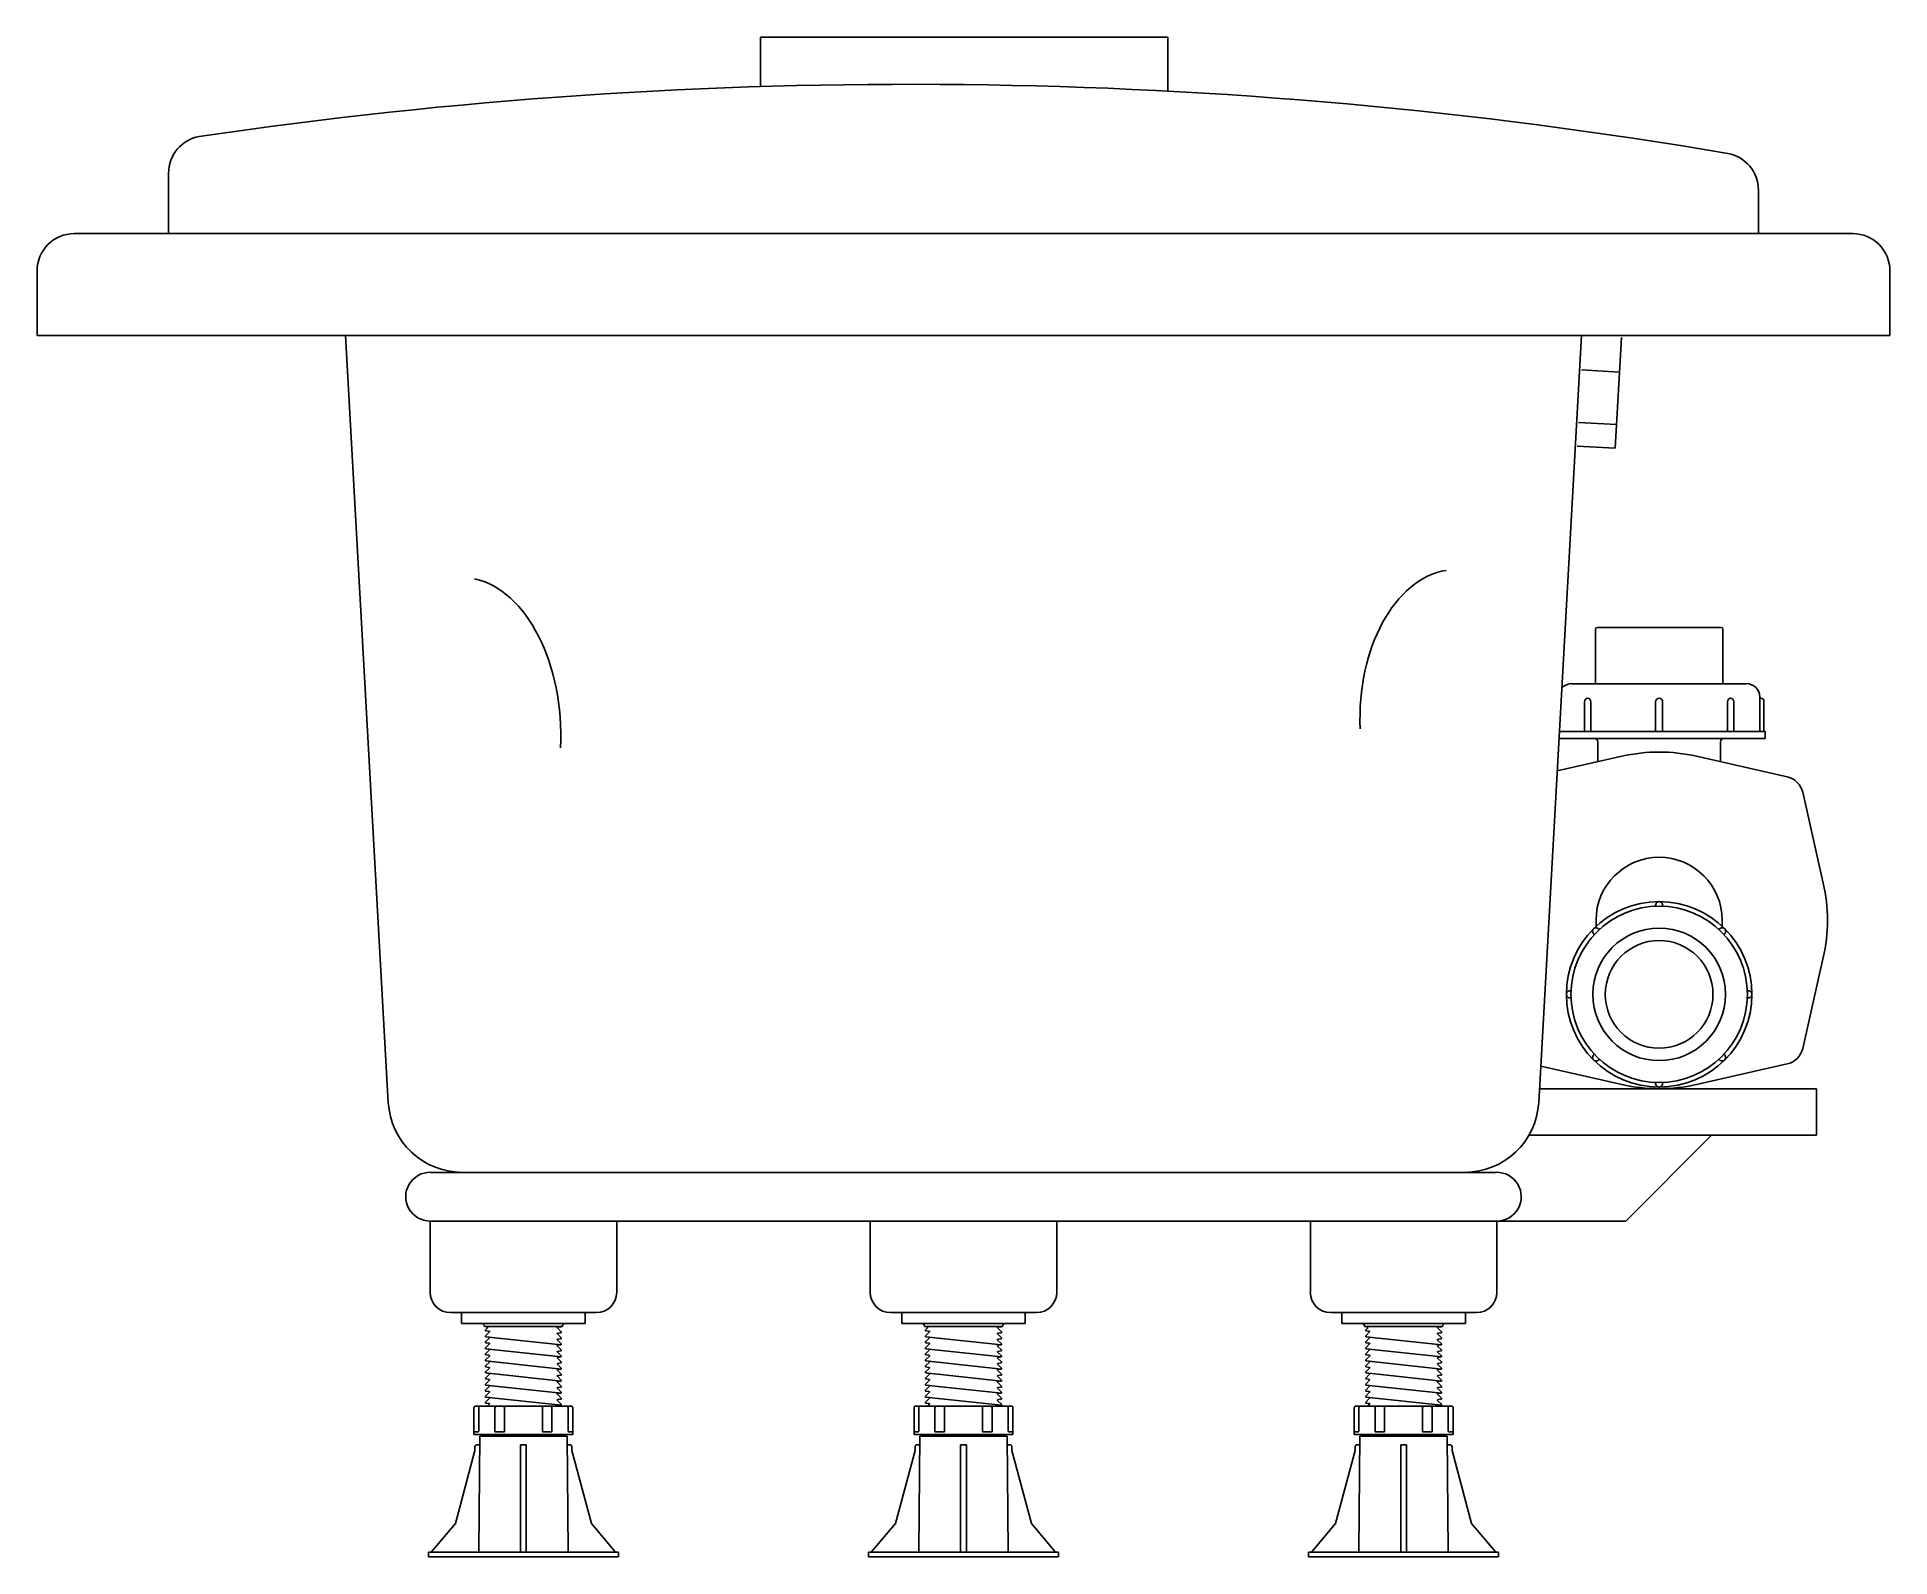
# Model space of a CAD drawing. Header units: millimetres. Extents: x -1264.846 to -1263.936, y 2243.988 to 2244.735.
import ezdxf

# ---------------------------------------------------------------- set-up
doc = ezdxf.new("R2010")
doc.units = ezdxf.units.MM
doc.layers.add('jacuzzi', color=1, linetype='Continuous')

msp = doc.modelspace()

# ---------------------------------------------------------------- linework, layer by layer
at = {"layer": 'jacuzzi'}
for p, q in [((-1264.49058, 2244.7349), (-1264.29048, 2244.7349)), ((-1264.49058, 2244.71054), (-1264.49058, 2244.7349)), ((-1264.29048, 2244.70832), (-1264.29048, 2244.7349)), ((-1264.78146, 2244.63829), (-1264.78146, 2244.668)), ((-1264.00025, 2244.63829), (-1264.00025, 2244.65968)), ((-1264.82779, 2244.63829), (-1263.95393, 2244.63829)), ((-1264.8461, 2244.58826), (-1264.8461, 2244.61998)), ((-1263.93562, 2244.58826), (-1263.93562, 2244.61998)), ((-1264.8461, 2244.58826), (-1263.93562, 2244.58826)), ((-1264.69452, 2244.58826), (-1264.67351, 2244.21136)), ((-1264.0872, 2244.58826), (-1264.1082, 2244.21136)), ((-1264.07058, 2244.53278), (-1264.06753, 2244.58721)), ((-1264.08718, 2244.5713), (-1264.06848, 2244.57025)), ((-1264.08863, 2244.5455), (-1264.06993, 2244.54445)), ((-1264.08929, 2244.53383), (-1264.07058, 2244.53278)), ((-1264.08035, 2244.41711), (-1264.08035, 2244.44394)), ((-1264.07956, 2244.44474), (-1264.04903, 2244.44474)), ((-1264.0185, 2244.44474), (-1264.04903, 2244.44474)), ((-1264.01771, 2244.41711), (-1264.01771, 2244.44394)), ((-1264.00616, 2244.41711), (-1264.09212, 2244.41711)), ((-1263.9996, 2244.41056), (-1263.9996, 2244.39443)), ((-1263.99908, 2244.40994), (-1263.99919, 2244.40994)), ((-1264.08572, 2244.3936), (-1264.08572, 2244.40822)), ((-1264.08259, 2244.3936), (-1264.08259, 2244.40822)), ((-1264.05075, 2244.3936), (-1264.05075, 2244.40822)), ((-1264.04731, 2244.3936), (-1264.04731, 2244.40822)), ((-1264.01547, 2244.3936), (-1264.01547, 2244.40822)), ((-1264.01234, 2244.3936), (-1264.01234, 2244.40822)), ((-1263.99752, 2244.40837), (-1263.99752, 2244.3936)), ((-1263.997, 2244.3936), (-1264.09805, 2244.3936)), ((-1263.997, 2244.3936), (-1263.997, 2244.39016)), ((-1263.997, 2244.39016), (-1264.09824, 2244.39016)), ((-1264.07916, 2244.37878), (-1264.07916, 2244.38858)), ((-1264.0189, 2244.37878), (-1264.0189, 2244.38858)), ((-1264.06735, 2244.38146), (-1264.09913, 2244.37424)), ((-1263.98607, 2244.37132), (-1264.03071, 2244.38146)), ((-1263.96836, 2244.31911), (-1263.9785, 2244.36375)), ((-1264.08004, 2244.30079), (-1264.08004, 2244.29782)), ((-1264.01802, 2244.30079), (-1264.01802, 2244.29782)), ((-1263.9785, 2244.23783), (-1263.96836, 2244.28247)), ((-1264.10721, 2244.22917), (-1264.06735, 2244.22012)), ((-1264.03071, 2244.22012), (-1263.98607, 2244.23026)), ((-1264.10769, 2244.21807), (-1263.97169, 2244.21807)), ((-1263.97169, 2244.19518), (-1263.97169, 2244.21807)), ((-1264.11302, 2244.19518), (-1263.97169, 2244.19518)), ((-1264.02326, 2244.19518), (-1264.0654, 2244.15303)), ((-1264.12907, 2244.17696), (-1264.65265, 2244.17696)), ((-1264.0654, 2244.15303), (-1264.65296, 2244.15303)), ((-1264.65296, 2244.15303), (-1264.65296, 2244.11802)), ((-1264.56128, 2244.15303), (-1264.56128, 2244.11802)), ((-1264.4367, 2244.15303), (-1264.4367, 2244.11802)), ((-1264.34502, 2244.15303), (-1264.34502, 2244.11802)), ((-1264.22043, 2244.15303), (-1264.22043, 2244.11802)), ((-1264.12876, 2244.15303), (-1264.12876, 2244.11802)), ((-1264.57129, 2244.10801), (-1264.64295, 2244.10801)), ((-1264.63747, 2244.10801), (-1264.63747, 2244.10267)), ((-1264.63747, 2244.10267), (-1264.57677, 2244.10267)), ((-1264.58915, 2244.10127), (-1264.62626, 2244.10127)), ((-1264.62494, 2244.10042), (-1264.62573, 2244.09962)), ((-1264.62573, 2244.09962), (-1264.62573, 2244.09914)), ((-1264.59041, 2244.10049), (-1264.58851, 2244.09859)), ((-1264.58851, 2244.10108), (-1264.59028, 2244.10086)), ((-1264.58798, 2244.10127), (-1264.58915, 2244.10127)), ((-1264.58851, 2244.10127), (-1264.58851, 2244.10108)), ((-1264.58798, 2244.1022), (-1264.58798, 2244.1022)), ((-1264.57677, 2244.10801), (-1264.57677, 2244.10267)), ((-1264.35502, 2244.10801), (-1264.42669, 2244.10801)), ((-1264.42121, 2244.10801), (-1264.42121, 2244.10267)), ((-1264.42121, 2244.10267), (-1264.36051, 2244.10267)), ((-1264.37289, 2244.10127), (-1264.41, 2244.10127)), ((-1264.40868, 2244.10042), (-1264.40947, 2244.09962)), ((-1264.40947, 2244.09962), (-1264.40947, 2244.09914)), ((-1264.37415, 2244.10049), (-1264.37224, 2244.09859)), ((-1264.37224, 2244.10108), (-1264.37402, 2244.10086)), ((-1264.37171, 2244.10127), (-1264.37289, 2244.10127)), ((-1264.37224, 2244.10127), (-1264.37224, 2244.10108)), ((-1264.37171, 2244.1022), (-1264.37171, 2244.1022)), ((-1264.36051, 2244.10801), (-1264.36051, 2244.10267)), ((-1264.13876, 2244.10801), (-1264.21043, 2244.10801)), ((-1264.20495, 2244.10801), (-1264.20495, 2244.10267)), ((-1264.20495, 2244.10267), (-1264.14425, 2244.10267)), ((-1264.15663, 2244.10127), (-1264.19374, 2244.10127)), ((-1264.19242, 2244.10042), (-1264.19321, 2244.09962)), ((-1264.19321, 2244.09962), (-1264.19321, 2244.09914)), ((-1264.15788, 2244.10049), (-1264.15598, 2244.09859)), ((-1264.15598, 2244.10108), (-1264.15776, 2244.10086)), ((-1264.15545, 2244.10127), (-1264.15663, 2244.10127)), ((-1264.15598, 2244.10127), (-1264.15598, 2244.10108)), ((-1264.15545, 2244.1022), (-1264.15545, 2244.1022)), ((-1264.14425, 2244.10801), (-1264.14425, 2244.10267)), ((-1264.62573, 2244.09914), (-1264.62396, 2244.09892)), ((-1264.62383, 2244.09856), (-1264.62573, 2244.09666)), ((-1264.62573, 2244.09666), (-1264.62573, 2244.09617)), ((-1264.62573, 2244.09617), (-1264.62396, 2244.09596)), ((-1264.58851, 2244.09218), (-1264.62573, 2244.09617)), ((-1264.62383, 2244.09559), (-1264.62573, 2244.09369)), ((-1264.62573, 2244.09369), (-1264.62573, 2244.09321)), ((-1264.62573, 2244.09321), (-1264.62396, 2244.09299)), ((-1264.62383, 2244.09263), (-1264.62573, 2244.09073)), ((-1264.62573, 2244.09073), (-1264.62573, 2244.09024)), ((-1264.62573, 2244.09024), (-1264.62396, 2244.09002)), ((-1264.58851, 2244.08624), (-1264.62573, 2244.09024)), ((-1264.59041, 2244.09753), (-1264.58851, 2244.09563)), ((-1264.59041, 2244.09456), (-1264.58851, 2244.09266)), ((-1264.59041, 2244.0916), (-1264.58851, 2244.08969)), ((-1264.58851, 2244.09811), (-1264.59028, 2244.09789)), ((-1264.58851, 2244.09514), (-1264.59028, 2244.09492)), ((-1264.58851, 2244.09218), (-1264.59028, 2244.09196)), ((-1264.58851, 2244.09859), (-1264.58851, 2244.09811)), ((-1264.58851, 2244.09563), (-1264.58851, 2244.09514)), ((-1264.58851, 2244.09266), (-1264.58851, 2244.09218)), ((-1264.58798, 2244.09627), (-1264.58798, 2244.09627)), ((-1264.40947, 2244.09914), (-1264.4077, 2244.09892)), ((-1264.40757, 2244.09856), (-1264.40947, 2244.09666)), ((-1264.40947, 2244.09666), (-1264.40947, 2244.09617)), ((-1264.40947, 2244.09617), (-1264.4077, 2244.09596)), ((-1264.37224, 2244.09218), (-1264.40947, 2244.09617)), ((-1264.40757, 2244.09559), (-1264.40947, 2244.09369)), ((-1264.40947, 2244.09369), (-1264.40947, 2244.09321)), ((-1264.40947, 2244.09321), (-1264.4077, 2244.09299)), ((-1264.40757, 2244.09263), (-1264.40947, 2244.09073)), ((-1264.40947, 2244.09073), (-1264.40947, 2244.09024)), ((-1264.40947, 2244.09024), (-1264.4077, 2244.09002)), ((-1264.37224, 2244.08624), (-1264.40947, 2244.09024)), ((-1264.37415, 2244.09753), (-1264.37224, 2244.09563)), ((-1264.37415, 2244.09456), (-1264.37224, 2244.09266)), ((-1264.37415, 2244.0916), (-1264.37224, 2244.08969)), ((-1264.37224, 2244.09811), (-1264.37402, 2244.09789)), ((-1264.37224, 2244.09514), (-1264.37402, 2244.09492)), ((-1264.37224, 2244.09218), (-1264.37402, 2244.09196)), ((-1264.37224, 2244.09859), (-1264.37224, 2244.09811)), ((-1264.37224, 2244.09563), (-1264.37224, 2244.09514)), ((-1264.37224, 2244.09266), (-1264.37224, 2244.09218)), ((-1264.37171, 2244.09627), (-1264.37171, 2244.09627)), ((-1264.19321, 2244.09914), (-1264.19143, 2244.09892)), ((-1264.19131, 2244.09856), (-1264.19321, 2244.09666)), ((-1264.19321, 2244.09666), (-1264.19321, 2244.09617)), ((-1264.19321, 2244.09617), (-1264.19143, 2244.09596)), ((-1264.15598, 2244.09218), (-1264.19321, 2244.09617)), ((-1264.19131, 2244.09559), (-1264.19321, 2244.09369)), ((-1264.19321, 2244.09369), (-1264.19321, 2244.09321)), ((-1264.19321, 2244.09321), (-1264.19143, 2244.09299)), ((-1264.19131, 2244.09263), (-1264.19321, 2244.09073)), ((-1264.19321, 2244.09073), (-1264.19321, 2244.09024)), ((-1264.19321, 2244.09024), (-1264.19143, 2244.09002)), ((-1264.15598, 2244.08624), (-1264.19321, 2244.09024)), ((-1264.15788, 2244.09753), (-1264.15598, 2244.09563)), ((-1264.15788, 2244.09456), (-1264.15598, 2244.09266)), ((-1264.15788, 2244.0916), (-1264.15598, 2244.08969)), ((-1264.15598, 2244.09811), (-1264.15776, 2244.09789)), ((-1264.15598, 2244.09514), (-1264.15776, 2244.09492)), ((-1264.15598, 2244.09218), (-1264.15776, 2244.09196)), ((-1264.15598, 2244.09859), (-1264.15598, 2244.09811)), ((-1264.15598, 2244.09563), (-1264.15598, 2244.09514)), ((-1264.15598, 2244.09266), (-1264.15598, 2244.09218)), ((-1264.15545, 2244.09627), (-1264.15545, 2244.09627)), ((-1264.62383, 2244.08966), (-1264.62573, 2244.08776)), ((-1264.62573, 2244.08776), (-1264.62573, 2244.08728)), ((-1264.62573, 2244.08728), (-1264.62396, 2244.08706)), ((-1264.62383, 2244.0867), (-1264.62573, 2244.08479)), ((-1264.62573, 2244.08479), (-1264.62573, 2244.08431)), ((-1264.62573, 2244.08431), (-1264.62396, 2244.08409)), ((-1264.58851, 2244.08031), (-1264.62573, 2244.08431)), ((-1264.62383, 2244.08373), (-1264.62573, 2244.08183)), ((-1264.62573, 2244.08183), (-1264.62573, 2244.08134)), ((-1264.62573, 2244.08134), (-1264.62396, 2244.08113)), ((-1264.59041, 2244.08863), (-1264.58851, 2244.08673)), ((-1264.59041, 2244.08566), (-1264.58851, 2244.08376)), ((-1264.59041, 2244.0827), (-1264.58851, 2244.0808)), ((-1264.58851, 2244.08921), (-1264.59028, 2244.08899)), ((-1264.58851, 2244.08624), (-1264.59028, 2244.08603)), ((-1264.58851, 2244.08328), (-1264.59028, 2244.08306)), ((-1264.58851, 2244.08969), (-1264.58851, 2244.08921)), ((-1264.58851, 2244.08673), (-1264.58851, 2244.08624)), ((-1264.58851, 2244.08376), (-1264.58851, 2244.08328)), ((-1264.40757, 2244.08966), (-1264.40947, 2244.08776)), ((-1264.40947, 2244.08776), (-1264.40947, 2244.08728)), ((-1264.40947, 2244.08728), (-1264.4077, 2244.08706)), ((-1264.40757, 2244.0867), (-1264.40947, 2244.08479)), ((-1264.40947, 2244.08479), (-1264.40947, 2244.08431)), ((-1264.40947, 2244.08431), (-1264.4077, 2244.08409)), ((-1264.37224, 2244.08031), (-1264.40947, 2244.08431)), ((-1264.40757, 2244.08373), (-1264.40947, 2244.08183)), ((-1264.40947, 2244.08183), (-1264.40947, 2244.08134)), ((-1264.40947, 2244.08134), (-1264.4077, 2244.08113)), ((-1264.37415, 2244.08863), (-1264.37224, 2244.08673)), ((-1264.37415, 2244.08566), (-1264.37224, 2244.08376)), ((-1264.37415, 2244.0827), (-1264.37224, 2244.0808)), ((-1264.37224, 2244.08921), (-1264.37402, 2244.08899)), ((-1264.37224, 2244.08624), (-1264.37402, 2244.08603)), ((-1264.37224, 2244.08328), (-1264.37402, 2244.08306)), ((-1264.37224, 2244.08969), (-1264.37224, 2244.08921)), ((-1264.37224, 2244.08673), (-1264.37224, 2244.08624)), ((-1264.37224, 2244.08376), (-1264.37224, 2244.08328)), ((-1264.19131, 2244.08966), (-1264.19321, 2244.08776)), ((-1264.19321, 2244.08776), (-1264.19321, 2244.08728)), ((-1264.19321, 2244.08728), (-1264.19143, 2244.08706)), ((-1264.19131, 2244.0867), (-1264.19321, 2244.08479)), ((-1264.19321, 2244.08479), (-1264.19321, 2244.08431)), ((-1264.19321, 2244.08431), (-1264.19143, 2244.08409)), ((-1264.15598, 2244.08031), (-1264.19321, 2244.08431)), ((-1264.19131, 2244.08373), (-1264.19321, 2244.08183)), ((-1264.19321, 2244.08183), (-1264.19321, 2244.08134)), ((-1264.19321, 2244.08134), (-1264.19143, 2244.08113)), ((-1264.15788, 2244.08863), (-1264.15598, 2244.08673)), ((-1264.15788, 2244.08566), (-1264.15598, 2244.08376)), ((-1264.15788, 2244.0827), (-1264.15598, 2244.0808)), ((-1264.15598, 2244.08921), (-1264.15776, 2244.08899)), ((-1264.15598, 2244.08624), (-1264.15776, 2244.08603)), ((-1264.15598, 2244.08328), (-1264.15776, 2244.08306)), ((-1264.15598, 2244.08969), (-1264.15598, 2244.08921)), ((-1264.15598, 2244.08673), (-1264.15598, 2244.08624)), ((-1264.15598, 2244.08376), (-1264.15598, 2244.08328)), ((-1264.62383, 2244.08076), (-1264.62573, 2244.07886)), ((-1264.62573, 2244.07886), (-1264.62573, 2244.07838)), ((-1264.62573, 2244.07838), (-1264.62396, 2244.07816)), ((-1264.58851, 2244.07438), (-1264.62573, 2244.07838)), ((-1264.62383, 2244.0778), (-1264.62573, 2244.07589)), ((-1264.62573, 2244.07589), (-1264.62573, 2244.07541)), ((-1264.62573, 2244.07541), (-1264.62396, 2244.07519)), ((-1264.62383, 2244.07483), (-1264.62573, 2244.07293)), ((-1264.62573, 2244.07293), (-1264.62573, 2244.07244)), ((-1264.58851, 2244.06845), (-1264.62573, 2244.07244)), ((-1264.62573, 2244.07244), (-1264.62396, 2244.07223)), ((-1264.59041, 2244.07973), (-1264.58851, 2244.07783)), ((-1264.59041, 2244.07676), (-1264.58851, 2244.07486)), ((-1264.59041, 2244.0738), (-1264.58851, 2244.0719)), ((-1264.58851, 2244.08031), (-1264.59028, 2244.08009)), ((-1264.58851, 2244.07735), (-1264.59028, 2244.07713)), ((-1264.58851, 2244.07438), (-1264.59028, 2244.07416)), ((-1264.58851, 2244.0808), (-1264.58851, 2244.08031)), ((-1264.58851, 2244.07783), (-1264.58851, 2244.07735)), ((-1264.58851, 2244.07486), (-1264.58851, 2244.07438)), ((-1264.40757, 2244.08076), (-1264.40947, 2244.07886)), ((-1264.40947, 2244.07886), (-1264.40947, 2244.07838)), ((-1264.40947, 2244.07838), (-1264.4077, 2244.07816)), ((-1264.37224, 2244.07438), (-1264.40947, 2244.07838)), ((-1264.40757, 2244.0778), (-1264.40947, 2244.07589)), ((-1264.40947, 2244.07589), (-1264.40947, 2244.07541)), ((-1264.40947, 2244.07541), (-1264.4077, 2244.07519)), ((-1264.40757, 2244.07483), (-1264.40947, 2244.07293)), ((-1264.40947, 2244.07293), (-1264.40947, 2244.07244)), ((-1264.37224, 2244.06845), (-1264.40947, 2244.07244)), ((-1264.40947, 2244.07244), (-1264.4077, 2244.07223)), ((-1264.37415, 2244.07973), (-1264.37224, 2244.07783)), ((-1264.37415, 2244.07676), (-1264.37224, 2244.07486)), ((-1264.37415, 2244.0738), (-1264.37224, 2244.0719)), ((-1264.37224, 2244.08031), (-1264.37402, 2244.08009)), ((-1264.37224, 2244.07735), (-1264.37402, 2244.07713)), ((-1264.37224, 2244.07438), (-1264.37402, 2244.07416)), ((-1264.37224, 2244.0808), (-1264.37224, 2244.08031)), ((-1264.37224, 2244.07783), (-1264.37224, 2244.07735)), ((-1264.37224, 2244.07486), (-1264.37224, 2244.07438)), ((-1264.19131, 2244.08076), (-1264.19321, 2244.07886)), ((-1264.19321, 2244.07886), (-1264.19321, 2244.07838)), ((-1264.19321, 2244.07838), (-1264.19143, 2244.07816)), ((-1264.15598, 2244.07438), (-1264.19321, 2244.07838)), ((-1264.19131, 2244.0778), (-1264.19321, 2244.07589)), ((-1264.19321, 2244.07589), (-1264.19321, 2244.07541)), ((-1264.19321, 2244.07541), (-1264.19143, 2244.07519)), ((-1264.19131, 2244.07483), (-1264.19321, 2244.07293)), ((-1264.19321, 2244.07293), (-1264.19321, 2244.07244)), ((-1264.15598, 2244.06845), (-1264.19321, 2244.07244)), ((-1264.19321, 2244.07244), (-1264.19143, 2244.07223)), ((-1264.15788, 2244.07973), (-1264.15598, 2244.07783)), ((-1264.15788, 2244.07676), (-1264.15598, 2244.07486)), ((-1264.15788, 2244.0738), (-1264.15598, 2244.0719)), ((-1264.15598, 2244.08031), (-1264.15776, 2244.08009)), ((-1264.15598, 2244.07735), (-1264.15776, 2244.07713)), ((-1264.15598, 2244.07438), (-1264.15776, 2244.07416)), ((-1264.15598, 2244.0808), (-1264.15598, 2244.08031)), ((-1264.15598, 2244.07783), (-1264.15598, 2244.07735)), ((-1264.15598, 2244.07486), (-1264.15598, 2244.07438)), ((-1264.62383, 2244.07186), (-1264.62573, 2244.06996)), ((-1264.62573, 2244.06996), (-1264.62573, 2244.06948)), ((-1264.62573, 2244.06948), (-1264.62396, 2244.06926)), ((-1264.62383, 2244.0689), (-1264.62573, 2244.067)), ((-1264.62573, 2244.067), (-1264.62573, 2244.06651)), ((-1264.62573, 2244.06651), (-1264.62396, 2244.06629)), ((-1264.58851, 2244.06251), (-1264.62573, 2244.06651)), ((-1264.62383, 2244.06593), (-1264.62573, 2244.06403)), ((-1264.62573, 2244.06403), (-1264.62573, 2244.06355)), ((-1264.62573, 2244.06355), (-1264.62396, 2244.06333)), ((-1264.62383, 2244.06297), (-1264.6247, 2244.06209)), ((-1264.59041, 2244.07083), (-1264.58851, 2244.06893)), ((-1264.59041, 2244.06787), (-1264.58851, 2244.06596)), ((-1264.59041, 2244.0649), (-1264.58851, 2244.063)), ((-1264.58851, 2244.07141), (-1264.59028, 2244.07119)), ((-1264.58851, 2244.06845), (-1264.59028, 2244.06823)), ((-1264.58851, 2244.06548), (-1264.59028, 2244.06526)), ((-1264.58851, 2244.0719), (-1264.58851, 2244.07141)), ((-1264.58851, 2244.06893), (-1264.58851, 2244.06845)), ((-1264.58851, 2244.06596), (-1264.58851, 2244.06548)), ((-1264.58851, 2244.063), (-1264.58851, 2244.06251)), ((-1264.40757, 2244.07186), (-1264.40947, 2244.06996)), ((-1264.40947, 2244.06996), (-1264.40947, 2244.06948)), ((-1264.40947, 2244.06948), (-1264.4077, 2244.06926)), ((-1264.40757, 2244.0689), (-1264.40947, 2244.067)), ((-1264.40947, 2244.067), (-1264.40947, 2244.06651)), ((-1264.40947, 2244.06651), (-1264.4077, 2244.06629)), ((-1264.37224, 2244.06251), (-1264.40947, 2244.06651)), ((-1264.40757, 2244.06593), (-1264.40947, 2244.06403)), ((-1264.40947, 2244.06403), (-1264.40947, 2244.06355)), ((-1264.40947, 2244.06355), (-1264.4077, 2244.06333)), ((-1264.40757, 2244.06297), (-1264.40844, 2244.06209)), ((-1264.37415, 2244.07083), (-1264.37224, 2244.06893)), ((-1264.37415, 2244.06787), (-1264.37224, 2244.06596)), ((-1264.37415, 2244.0649), (-1264.37224, 2244.063)), ((-1264.37224, 2244.07141), (-1264.37402, 2244.07119)), ((-1264.37224, 2244.06845), (-1264.37402, 2244.06823)), ((-1264.37224, 2244.06548), (-1264.37402, 2244.06526)), ((-1264.37224, 2244.0719), (-1264.37224, 2244.07141)), ((-1264.37224, 2244.06893), (-1264.37224, 2244.06845)), ((-1264.37224, 2244.06596), (-1264.37224, 2244.06548)), ((-1264.37224, 2244.063), (-1264.37224, 2244.06251)), ((-1264.19131, 2244.07186), (-1264.19321, 2244.06996)), ((-1264.19321, 2244.06996), (-1264.19321, 2244.06948)), ((-1264.19321, 2244.06948), (-1264.19143, 2244.06926)), ((-1264.19131, 2244.0689), (-1264.19321, 2244.067)), ((-1264.19321, 2244.067), (-1264.19321, 2244.06651)), ((-1264.19321, 2244.06651), (-1264.19143, 2244.06629)), ((-1264.15598, 2244.06251), (-1264.19321, 2244.06651)), ((-1264.19131, 2244.06593), (-1264.19321, 2244.06403)), ((-1264.19321, 2244.06403), (-1264.19321, 2244.06355)), ((-1264.19321, 2244.06355), (-1264.19143, 2244.06333)), ((-1264.19131, 2244.06297), (-1264.19218, 2244.06209)), ((-1264.15788, 2244.07083), (-1264.15598, 2244.06893)), ((-1264.15788, 2244.06787), (-1264.15598, 2244.06596)), ((-1264.15788, 2244.0649), (-1264.15598, 2244.063)), ((-1264.15598, 2244.07141), (-1264.15776, 2244.07119)), ((-1264.15598, 2244.06845), (-1264.15776, 2244.06823)), ((-1264.15598, 2244.06548), (-1264.15776, 2244.06526)), ((-1264.15598, 2244.0719), (-1264.15598, 2244.07141)), ((-1264.15598, 2244.06893), (-1264.15598, 2244.06845)), ((-1264.15598, 2244.06596), (-1264.15598, 2244.06548)), ((-1264.15598, 2244.063), (-1264.15598, 2244.06251)), ((-1264.6314, 2244.04911), (-1264.6314, 2244.06116)), ((-1264.58377, 2244.06209), (-1264.63047, 2244.06209)), ((-1264.62907, 2244.04995), (-1264.62907, 2244.06116)), ((-1264.58826, 2244.06209), (-1264.62598, 2244.06209)), ((-1264.62113, 2244.06209), (-1264.62113, 2244.04949)), ((-1264.61646, 2244.06209), (-1264.61646, 2244.04949)), ((-1264.59778, 2244.06209), (-1264.59778, 2244.04949)), ((-1264.59311, 2244.06209), (-1264.59311, 2244.04949)), ((-1264.58851, 2244.06251), (-1264.59028, 2244.0623)), ((-1264.58518, 2244.04995), (-1264.58518, 2244.06116)), ((-1264.58284, 2244.04809), (-1264.58284, 2244.06116)), ((-1264.41514, 2244.04911), (-1264.41514, 2244.06116)), ((-1264.36751, 2244.06209), (-1264.4142, 2244.06209)), ((-1264.4128, 2244.04995), (-1264.4128, 2244.06116)), ((-1264.37199, 2244.06209), (-1264.40972, 2244.06209)), ((-1264.40487, 2244.06209), (-1264.40487, 2244.04949)), ((-1264.4002, 2244.06209), (-1264.4002, 2244.04949)), ((-1264.38152, 2244.06209), (-1264.38152, 2244.04949)), ((-1264.37685, 2244.06209), (-1264.37685, 2244.04949)), ((-1264.37224, 2244.06251), (-1264.37402, 2244.0623)), ((-1264.36891, 2244.04995), (-1264.36891, 2244.06116)), ((-1264.36658, 2244.04809), (-1264.36658, 2244.06116)), ((-1264.19888, 2244.04911), (-1264.19888, 2244.06116)), ((-1264.15125, 2244.06209), (-1264.19794, 2244.06209)), ((-1264.19654, 2244.04995), (-1264.19654, 2244.06116)), ((-1264.15573, 2244.06209), (-1264.19346, 2244.06209)), ((-1264.1886, 2244.06209), (-1264.1886, 2244.04949)), ((-1264.18393, 2244.06209), (-1264.18393, 2244.04949)), ((-1264.16526, 2244.06209), (-1264.16526, 2244.04949)), ((-1264.16059, 2244.06209), (-1264.16059, 2244.04949)), ((-1264.15598, 2244.06251), (-1264.15776, 2244.0623)), ((-1264.15265, 2244.04995), (-1264.15265, 2244.06116)), ((-1264.15032, 2244.04809), (-1264.15032, 2244.06116)), ((-1264.62953, 2244.04949), (-1264.6314, 2244.04949)), ((-1264.6314, 2244.04809), (-1264.6314, 2244.04911)), ((-1264.58284, 2244.04809), (-1264.6314, 2244.04809)), ((-1264.62909, 2243.99075), (-1264.6286, 2244.04734)), ((-1264.58564, 2244.04734), (-1264.6286, 2244.04734)), ((-1264.61646, 2244.04949), (-1264.62113, 2244.04949)), ((-1264.59311, 2244.04949), (-1264.59778, 2244.04949)), ((-1264.58515, 2243.99075), (-1264.58564, 2244.04734)), ((-1264.58284, 2244.04949), (-1264.58471, 2244.04949)), ((-1264.58284, 2244.04809), (-1264.58284, 2244.04911)), ((-1264.41327, 2244.04949), (-1264.41514, 2244.04949)), ((-1264.41514, 2244.04809), (-1264.41514, 2244.04911)), ((-1264.36658, 2244.04809), (-1264.41514, 2244.04809)), ((-1264.41283, 2243.99075), (-1264.41234, 2244.04734)), ((-1264.36938, 2244.04734), (-1264.41234, 2244.04734)), ((-1264.4002, 2244.04949), (-1264.40487, 2244.04949)), ((-1264.37685, 2244.04949), (-1264.38152, 2244.04949)), ((-1264.36889, 2243.99075), (-1264.36938, 2244.04734)), ((-1264.36658, 2244.04949), (-1264.36845, 2244.04949)), ((-1264.36658, 2244.04809), (-1264.36658, 2244.04911)), ((-1264.19701, 2244.04949), (-1264.19888, 2244.04949)), ((-1264.19888, 2244.04809), (-1264.19888, 2244.04911)), ((-1264.15032, 2244.04809), (-1264.19888, 2244.04809)), ((-1264.19657, 2243.99075), (-1264.19607, 2244.04734)), ((-1264.15312, 2244.04734), (-1264.19607, 2244.04734)), ((-1264.18393, 2244.04949), (-1264.1886, 2244.04949)), ((-1264.16059, 2244.04949), (-1264.16526, 2244.04949)), ((-1264.15262, 2243.99075), (-1264.15312, 2244.04734)), ((-1264.15032, 2244.04949), (-1264.15218, 2244.04949)), ((-1264.15032, 2244.04809), (-1264.15032, 2244.04911)), ((-1264.64052, 2244.00445), (-1264.63093, 2244.04024)), ((-1264.63093, 2244.04024), (-1264.63093, 2244.04211)), ((-1264.63, 2244.04304), (-1264.6286, 2244.04304)), ((-1264.60572, 2244.04304), (-1264.60852, 2244.04304)), ((-1264.60852, 2243.99028), (-1264.60852, 2244.04304)), ((-1264.60572, 2243.99028), (-1264.60572, 2244.04304)), ((-1264.58424, 2244.04304), (-1264.58564, 2244.04304)), ((-1264.58331, 2244.04024), (-1264.58331, 2244.04211)), ((-1264.57372, 2244.00445), (-1264.58331, 2244.04024)), ((-1264.42426, 2244.00445), (-1264.41467, 2244.04024)), ((-1264.41467, 2244.04024), (-1264.41467, 2244.04211)), ((-1264.41374, 2244.04304), (-1264.41234, 2244.04304)), ((-1264.38946, 2244.04304), (-1264.39226, 2244.04304)), ((-1264.39226, 2243.99028), (-1264.39226, 2244.04304)), ((-1264.38946, 2243.99028), (-1264.38946, 2244.04304)), ((-1264.36798, 2244.04304), (-1264.36938, 2244.04304)), ((-1264.36705, 2244.04024), (-1264.36705, 2244.04211)), ((-1264.35745, 2244.00445), (-1264.36705, 2244.04024)), ((-1264.208, 2244.00445), (-1264.19841, 2244.04024)), ((-1264.19841, 2244.04024), (-1264.19841, 2244.04211)), ((-1264.19747, 2244.04304), (-1264.19607, 2244.04304)), ((-1264.17319, 2244.04304), (-1264.176, 2244.04304)), ((-1264.176, 2243.99028), (-1264.176, 2244.04304)), ((-1264.17319, 2243.99028), (-1264.17319, 2244.04304)), ((-1264.15172, 2244.04304), (-1264.15312, 2244.04304)), ((-1264.15078, 2244.04024), (-1264.15078, 2244.04211)), ((-1264.14119, 2244.00445), (-1264.15078, 2244.04024)), ((-1264.65241, 2243.99028), (-1264.64052, 2244.00445)), ((-1264.56183, 2243.99028), (-1264.57372, 2244.00445)), ((-1264.43615, 2243.99028), (-1264.42426, 2244.00445)), ((-1264.34557, 2243.99028), (-1264.35745, 2244.00445)), ((-1264.21989, 2243.99028), (-1264.208, 2244.00445)), ((-1264.12931, 2243.99028), (-1264.14119, 2244.00445)), ((-1264.56043, 2243.99028), (-1264.65381, 2243.99028)), ((-1264.65381, 2243.98795), (-1264.65381, 2243.99028)), ((-1264.56043, 2243.98795), (-1264.56043, 2243.99028)), ((-1264.34417, 2243.99028), (-1264.43755, 2243.99028)), ((-1264.43755, 2243.98795), (-1264.43755, 2243.99028)), ((-1264.34417, 2243.98795), (-1264.34417, 2243.99028)), ((-1264.1279, 2243.99028), (-1264.22129, 2243.99028)), ((-1264.22129, 2243.98795), (-1264.22129, 2243.99028)), ((-1264.1279, 2243.98795), (-1264.1279, 2243.99028)), ((-1264.56043, 2243.98795), (-1264.65381, 2243.98795)), ((-1264.34417, 2243.98795), (-1264.43755, 2243.98795)), ((-1264.1279, 2243.98795), (-1264.22129, 2243.98795))]:
    msp.add_line(p, q, dxfattribs=at)
for radius in [0.04558, 0.04334, 0.03257, 0.02646]:
    msp.add_circle((-1264.04903, 2244.26442), radius, dxfattribs=at)
for centre, radius, start, end in [((-1264.41704, 2242.31972), 2.39195, 80.33098, 98.39912), ((-1264.76315, 2244.668), 0.01831, 100.29468, 180), ((-1264.01856, 2244.65968), 0.01831, 0, 79.70532), ((-1264.82779, 2244.61998), 0.01831, 90, 180), ((-1263.95393, 2244.61998), 0.01831, 0, 90), ((-1264.07956, 2244.44394), 0.000793, 90, 180), ((-1264.0185, 2244.44394), 0.000793, 0, 90), ((-1264.0919, 2244.41056), 0.00656, 90, 139.1962), ((-1264.04903, 2244.40822), 0.00172, 0, 180), ((-1264.00616, 2244.41056), 0.00656, 0, 90), ((-1263.99919, 2244.41035), 0.000416, 180, 270), ((-1263.99908, 2244.40837), 0.00156, 0, 90), ((-1263.9989, 2244.39431), 0.000712, 170.19725, 267.99047), ((-1264.08075, 2244.38858), 0.00159, 0, 90), ((-1264.04903, 2244.30079), 0.08272, 77.20423, 102.79577), ((-1264.01731, 2244.38858), 0.00159, 90, 180), ((-1263.98829, 2244.36153), 0.01004, 12.79577, 77.20423), ((-1264.04903, 2244.30079), 0.03101, 0, 180), ((-1264.04903, 2244.30079), 0.08272, 347.20423, 12.79577), ((-1264.04903, 2244.30827), 0.00172, 355.81136, 184.18864), ((-1264.05116, 2244.30812), 0.000416, 272.78689, 4.18864), ((-1264.0469, 2244.30812), 0.000416, 175.81136, 267.21311), ((-1264.08004, 2244.29543), 0.00172, 40.81136, 229.18864), ((-1264.08144, 2244.29381), 0.000416, 317.78689, 49.18864), ((-1264.07843, 2244.29682), 0.000416, 220.81136, 312.21311), ((-1264.01963, 2244.29682), 0.000416, 227.78689, 319.18864), ((-1264.01802, 2244.29543), 0.00172, 310.81136, 139.18864), ((-1264.01662, 2244.29381), 0.000416, 130.81136, 222.21311), ((-1264.09289, 2244.26442), 0.00172, 85.81136, 274.18864), ((-1264.09273, 2244.26654), 0.000416, 265.81136, 357.21311), ((-1264.00533, 2244.26654), 0.000416, 182.78689, 274.18864), ((-1264.00517, 2244.26442), 0.00172, 265.81136, 94.18864), ((-1264.09273, 2244.26229), 0.000416, 2.78689, 94.18864), ((-1264.00533, 2244.26229), 0.000416, 85.81136, 177.21311), ((-1263.98829, 2244.24005), 0.01004, 282.79577, 347.20423), ((-1264.08004, 2244.2334), 0.00172, 130.81136, 319.18864), ((-1264.08144, 2244.23502), 0.000416, 310.81136, 42.21311), ((-1264.07843, 2244.23201), 0.000416, 47.78689, 139.18864), ((-1264.01963, 2244.23201), 0.000416, 40.81136, 132.21311), ((-1264.01802, 2244.2334), 0.00172, 220.81136, 49.18864), ((-1264.01662, 2244.23502), 0.000416, 137.78689, 229.18864), ((-1264.04903, 2244.30079), 0.08272, 257.20423, 282.79577), ((-1264.05116, 2244.22071), 0.000416, 355.81136, 87.21311), ((-1264.04903, 2244.22056), 0.00172, 175.81136, 4.18864), ((-1264.0469, 2244.22071), 0.000416, 92.78689, 184.18864), ((-1264.63715, 2244.21338), 0.03642, 183.17543, 270), ((-1264.14457, 2244.21338), 0.03642, 270, 356.82457), ((-1264.65296, 2244.165), 0.01197, 88.52506, 270), ((-1264.12876, 2244.165), 0.01197, 270, 91.47494), ((-1264.64295, 2244.11802), 0.01001, 180, 270), ((-1264.57129, 2244.11802), 0.01001, 270, 0), ((-1264.42669, 2244.11802), 0.01001, 180, 270), ((-1264.35502, 2244.11802), 0.01001, 270, 0), ((-1264.21043, 2244.11802), 0.01001, 180, 270), ((-1264.13876, 2244.11802), 0.01001, 270, 0), ((-1264.62766, 2244.10127), 0.0014, 0, 90), ((-1264.62529, 2244.10077), 0.0005, 315, 90), ((-1264.59026, 2244.10065), 0.000213, 97, 225), ((-1264.58658, 2244.10127), 0.0014, 90, 180), ((-1264.4114, 2244.10127), 0.0014, 0, 90), ((-1264.40903, 2244.10077), 0.0005, 315, 90), ((-1264.37399, 2244.10065), 0.000213, 97, 225), ((-1264.37031, 2244.10127), 0.0014, 90, 180), ((-1264.19514, 2244.10127), 0.0014, 0, 90), ((-1264.19277, 2244.10077), 0.0005, 315, 90), ((-1264.15773, 2244.10065), 0.000213, 97, 225), ((-1264.15405, 2244.10127), 0.0014, 90, 180), ((-1264.62398, 2244.09871), 0.000213, 315, 83), ((-1264.62398, 2244.09574), 0.000213, 315, 83), ((-1264.62398, 2244.09278), 0.000213, 315, 83), ((-1264.59026, 2244.09768), 0.000213, 97, 225), ((-1264.59026, 2244.09471), 0.000213, 97, 225), ((-1264.59026, 2244.09175), 0.000213, 97, 225), ((-1264.40772, 2244.09871), 0.000213, 315, 83), ((-1264.40772, 2244.09574), 0.000213, 315, 83), ((-1264.40772, 2244.09278), 0.000213, 315, 83), ((-1264.37399, 2244.09768), 0.000213, 97, 225), ((-1264.37399, 2244.09471), 0.000213, 97, 225), ((-1264.37399, 2244.09175), 0.000213, 97, 225), ((-1264.19146, 2244.09871), 0.000213, 315, 83), ((-1264.19146, 2244.09574), 0.000213, 315, 83), ((-1264.19146, 2244.09278), 0.000213, 315, 83), ((-1264.15773, 2244.09768), 0.000213, 97, 225), ((-1264.15773, 2244.09471), 0.000213, 97, 225), ((-1264.15773, 2244.09175), 0.000213, 97, 225), ((-1264.62398, 2244.08981), 0.000213, 315, 83), ((-1264.62398, 2244.08685), 0.000213, 315, 83), ((-1264.62398, 2244.08388), 0.000213, 315, 83), ((-1264.62398, 2244.08091), 0.000213, 315, 83), ((-1264.59026, 2244.08878), 0.000213, 97, 225), ((-1264.59026, 2244.08581), 0.000213, 97, 225), ((-1264.59026, 2244.08285), 0.000213, 97, 225), ((-1264.40772, 2244.08981), 0.000213, 315, 83), ((-1264.40772, 2244.08685), 0.000213, 315, 83), ((-1264.40772, 2244.08388), 0.000213, 315, 83), ((-1264.40772, 2244.08091), 0.000213, 315, 83), ((-1264.37399, 2244.08878), 0.000213, 97, 225), ((-1264.37399, 2244.08581), 0.000213, 97, 225), ((-1264.37399, 2244.08285), 0.000213, 97, 225), ((-1264.19146, 2244.08981), 0.000213, 315, 83), ((-1264.19146, 2244.08685), 0.000213, 315, 83), ((-1264.19146, 2244.08388), 0.000213, 315, 83), ((-1264.19146, 2244.08091), 0.000213, 315, 83), ((-1264.15773, 2244.08878), 0.000213, 97, 225), ((-1264.15773, 2244.08581), 0.000213, 97, 225), ((-1264.15773, 2244.08285), 0.000213, 97, 225), ((-1264.62398, 2244.07795), 0.000213, 315, 83), ((-1264.62398, 2244.07498), 0.000213, 315, 83), ((-1264.62398, 2244.07201), 0.000213, 315, 83), ((-1264.59026, 2244.07988), 0.000213, 97, 225), ((-1264.59026, 2244.07692), 0.000213, 97, 225), ((-1264.59026, 2244.07395), 0.000213, 97, 225), ((-1264.40772, 2244.07795), 0.000213, 315, 83), ((-1264.40772, 2244.07498), 0.000213, 315, 83), ((-1264.40772, 2244.07201), 0.000213, 315, 83), ((-1264.37399, 2244.07988), 0.000213, 97, 225), ((-1264.37399, 2244.07692), 0.000213, 97, 225), ((-1264.37399, 2244.07395), 0.000213, 97, 225), ((-1264.19146, 2244.07795), 0.000213, 315, 83), ((-1264.19146, 2244.07498), 0.000213, 315, 83), ((-1264.19146, 2244.07201), 0.000213, 315, 83), ((-1264.15773, 2244.07988), 0.000213, 97, 225), ((-1264.15773, 2244.07692), 0.000213, 97, 225), ((-1264.15773, 2244.07395), 0.000213, 97, 225), ((-1264.62398, 2244.06905), 0.000213, 315, 83), ((-1264.62398, 2244.06608), 0.000213, 315, 83), ((-1264.62398, 2244.06312), 0.000213, 315, 83), ((-1264.59026, 2244.07098), 0.000213, 97, 225), ((-1264.59026, 2244.06802), 0.000213, 97, 225), ((-1264.59026, 2244.06505), 0.000213, 97, 225), ((-1264.40772, 2244.06905), 0.000213, 315, 83), ((-1264.40772, 2244.06608), 0.000213, 315, 83), ((-1264.40772, 2244.06312), 0.000213, 315, 83), ((-1264.37399, 2244.07098), 0.000213, 97, 225), ((-1264.37399, 2244.06802), 0.000213, 97, 225), ((-1264.37399, 2244.06505), 0.000213, 97, 225), ((-1264.19146, 2244.06905), 0.000213, 315, 83), ((-1264.19146, 2244.06608), 0.000213, 315, 83), ((-1264.19146, 2244.06312), 0.000213, 315, 83), ((-1264.15773, 2244.07098), 0.000213, 97, 225), ((-1264.15773, 2244.06802), 0.000213, 97, 225), ((-1264.15773, 2244.06505), 0.000213, 97, 225), ((-1264.63047, 2244.06116), 0.000934, 90, 180), ((-1264.62813, 2244.06116), 0.000934, 90, 180), ((-1264.62019, 2244.06116), 0.000934, 90, 180), ((-1264.61739, 2244.06116), 0.000934, 0, 90), ((-1264.59685, 2244.06116), 0.000934, 90, 180), ((-1264.59405, 2244.06116), 0.000934, 0, 90), ((-1264.59026, 2244.06208), 0.000213, 97, 177.61347), ((-1264.58611, 2244.06116), 0.000934, 0, 90), ((-1264.58377, 2244.06116), 0.000934, 0, 90), ((-1264.4142, 2244.06116), 0.000934, 90, 180), ((-1264.41187, 2244.06116), 0.000934, 90, 180), ((-1264.40393, 2244.06116), 0.000934, 90, 180), ((-1264.40113, 2244.06116), 0.000934, 0, 90), ((-1264.38059, 2244.06116), 0.000934, 90, 180), ((-1264.37778, 2244.06116), 0.000934, 0, 90), ((-1264.37399, 2244.06208), 0.000213, 97, 177.61347), ((-1264.36985, 2244.06116), 0.000934, 0, 90), ((-1264.36751, 2244.06116), 0.000934, 0, 90), ((-1264.19794, 2244.06116), 0.000934, 90, 180), ((-1264.19561, 2244.06116), 0.000934, 90, 180), ((-1264.18767, 2244.06116), 0.000934, 90, 180), ((-1264.18487, 2244.06116), 0.000934, 0, 90), ((-1264.16432, 2244.06116), 0.000934, 90, 180), ((-1264.16152, 2244.06116), 0.000934, 0, 90), ((-1264.15773, 2244.06208), 0.000213, 97, 177.61347), ((-1264.15359, 2244.06116), 0.000934, 0, 90), ((-1264.15125, 2244.06116), 0.000934, 0, 90), ((-1264.62953, 2244.04995), 0.000467, 270, 0), ((-1264.58471, 2244.04995), 0.000467, 180, 270), ((-1264.41327, 2244.04995), 0.000467, 270, 0), ((-1264.36845, 2244.04995), 0.000467, 180, 270), ((-1264.19701, 2244.04995), 0.000467, 270, 0), ((-1264.15218, 2244.04995), 0.000467, 180, 270), ((-1264.63, 2244.04211), 0.000934, 90, 180), ((-1264.58424, 2244.04211), 0.000934, 0, 90), ((-1264.41374, 2244.04211), 0.000934, 90, 180), ((-1264.36798, 2244.04211), 0.000934, 0, 90), ((-1264.19747, 2244.04211), 0.000934, 90, 180), ((-1264.15172, 2244.04211), 0.000934, 0, 90), ((-1264.62956, 2243.99075), 0.000467, 270, 359.5), ((-1264.58468, 2243.99075), 0.000467, 180.5, 270), ((-1264.4133, 2243.99075), 0.000467, 270, 359.5), ((-1264.36842, 2243.99075), 0.000467, 180.5, 270), ((-1264.19703, 2243.99075), 0.000467, 270, 359.5), ((-1264.15216, 2243.99075), 0.000467, 180.5, 270)]:
    msp.add_arc(centre, radius, start, end, dxfattribs=at)
at = {"layer": 'jacuzzi', "extrusion": (0, 0, -1)}
for centre, major_axis, ratio, start_param, end_param in [((-1264.14746, 2244.39811), (-0.00177, 0.07512), 0.646262, 4.685096, 6.19182), ((-1264.0139, 2244.40822), (0, 0.00172), 0.913483, -1.570796, 1.570796)]:
    msp.add_ellipse(centre, major_axis=major_axis, ratio=ratio, start_param=start_param, end_param=end_param, dxfattribs=at)
at = {"layer": 'jacuzzi'}
for centre, major_axis, ratio, start_param, end_param in [((-1264.63784, 2244.39124), (0, 0.07815), 0.628571, 4.63957, 6.146294), ((-1264.08416, 2244.40822), (0, 0.00172), 0.913483, -1.570796, 1.570796)]:
    msp.add_ellipse(centre, major_axis=major_axis, ratio=ratio, start_param=start_param, end_param=end_param, dxfattribs=at)

doc.saveas('drawing.dxf')
